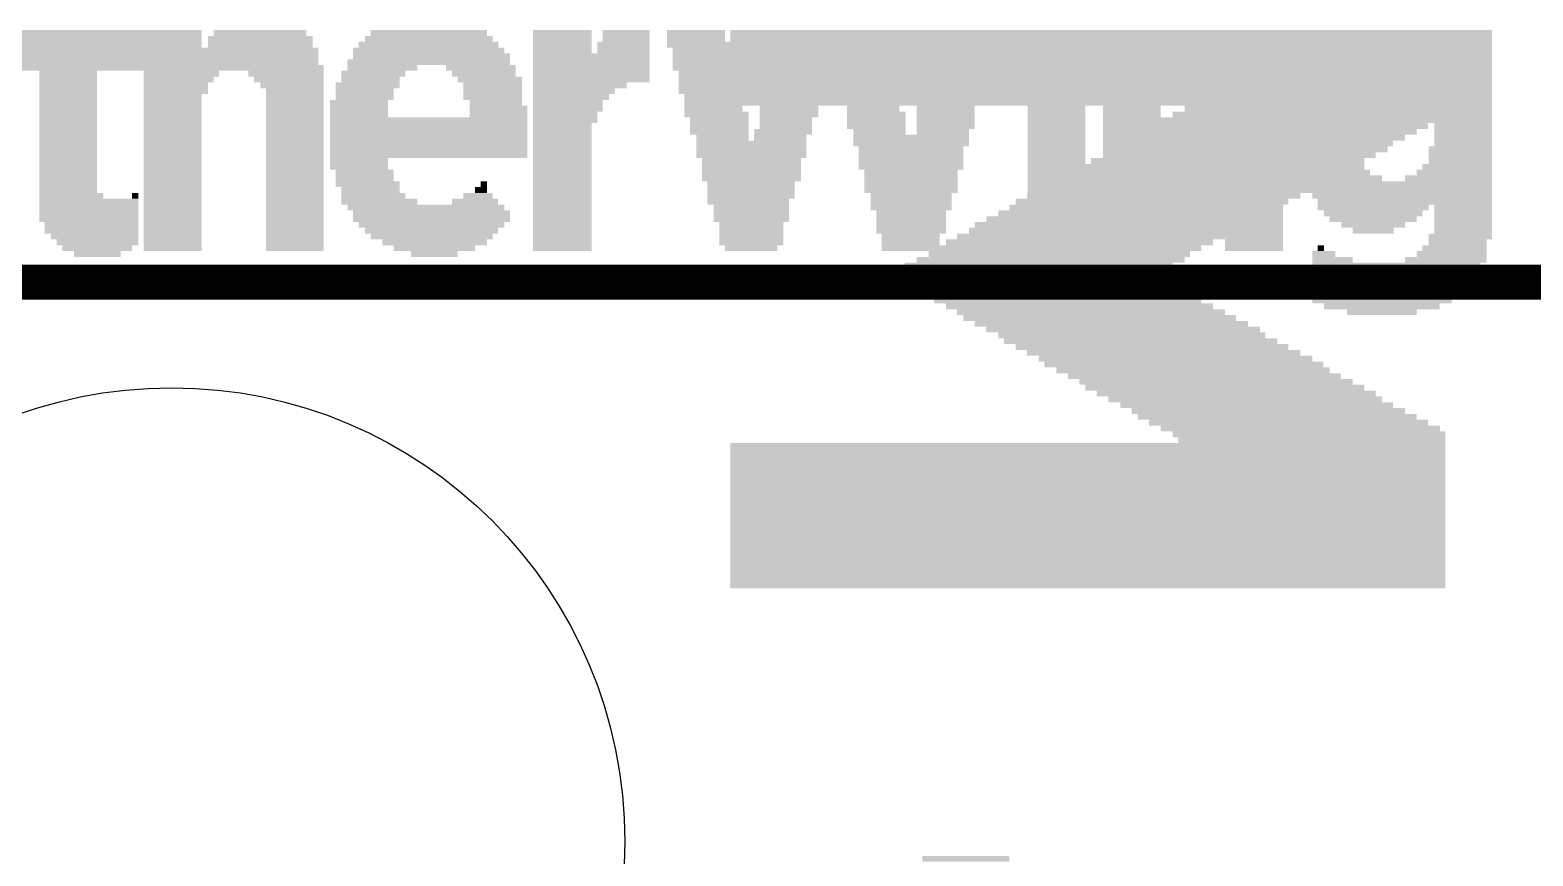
# Model space of a CAD drawing. Extents: x -0.1 to 50.9, y -0.1 to 23.
# Drawn here: x 9.55 to 15.02, y 17.09 to 20.1 of the extents above; entities that cross this region are included whole.
import ezdxf

# ---------------------------------------------------------------- set-up
doc = ezdxf.new("R2010")
doc.units = 0
for name, color, linetype in [('20', 53, 'CONTINUOUS'), ('200', 40, 'CONTINUOUS'), ('201', 6, 'CONTINUOUS'), ('21', 40, 'CONTINUOUS')]:
    doc.layers.add(name, color=color, linetype=linetype)

# ---------------------------------------------------------------- blocks, each defined once
blk = doc.blocks.new('RECT')
blk.add_solid([(-0.5, -0.5), (0.5, -0.5), (-0.5, 0.5), (0.5, 0.5)])

msp = doc.modelspace()

# ---------------------------------------------------------------- linework, layer by layer
at = {"layer": '20'}
msp.add_circle((10.06, 17.145), 1.651, dxfattribs=at)
at = {"layer": '21', "const_width": 0.127}
msp.add_lwpolyline([(0.16, 19.18), (16.66, 19.18)], dxfattribs=at)

# ---------------------------------------------------------------- block references
at = {"layer": '200'}
for p, xscale, yscale in [((9.8323, 20.0872), 0.6756, 0.0211), ((10.3823, 20.0872), 0.3378, 0.0211), ((10.9969, 20.0872), 0.4242, 0.0211), ((11.4833, 20.0872), 0.2134, 0.0211), ((11.7157, 20.0872), 0.1702, 0.0211), ((11.9698, 20.0872), 0.2108, 0.0211), ((12.4676, 20.0872), 0.3581, 0.0211), ((12.9642, 20.0872), 0.2134, 0.0211), ((13.2829, 20.0872), 0.2108, 0.0211), ((13.5572, 20.0872), 0.2108, 0.0211), ((13.8748, 20.0872), 0.3378, 0.0211), ((14.4361, 20.0872), 0.3581, 0.0211), ((14.7637, 20.0872), 0.2108, 0.0211), ((9.8323, 20.066), 0.6756, 0.0213), ((9.8323, 20.0448), 0.6756, 0.0211), ((10.0444, 20.0237), 1.0998, 0.0211), ((10.3835, 20.066), 0.381, 0.0213), ((10.3835, 20.0448), 0.381, 0.0211), ((10.9969, 20.0237), 0.5512, 0.0211), ((10.9957, 20.0448), 0.508, 0.0211), ((10.9969, 20.066), 0.4648, 0.0213), ((11.4833, 20.066), 0.2134, 0.0213), ((11.4833, 20.0448), 0.2134, 0.0211), ((11.4833, 20.0237), 0.2134, 0.0211), ((11.7056, 20.0448), 0.1905, 0.0211), ((11.7056, 20.0237), 0.1905, 0.0211), ((11.7157, 20.066), 0.1702, 0.0213), ((11.9812, 20.0448), 0.2337, 0.0211), ((11.9698, 20.066), 0.2108, 0.0213), ((11.9913, 20.0237), 0.2134, 0.0211), ((12.4676, 20.0237), 0.4039, 0.0211), ((12.4562, 20.0448), 0.381, 0.0211), ((12.4676, 20.066), 0.3581, 0.0213), ((12.9438, 20.0448), 0.2134, 0.0211), ((12.9438, 20.0237), 0.2134, 0.0211), ((12.954, 20.066), 0.2337, 0.0213), ((13.2829, 20.066), 0.2108, 0.0213), ((13.2829, 20.0448), 0.2108, 0.0211), ((13.2829, 20.0237), 0.2108, 0.0211), ((13.5572, 20.066), 0.2108, 0.0213), ((13.5572, 20.0448), 0.2108, 0.0211), ((13.7693, 20.0237), 0.635, 0.0211), ((13.876, 20.066), 0.381, 0.0213), ((13.876, 20.0448), 0.381, 0.0211), ((14.5415, 20.0237), 0.6553, 0.0211), ((14.4361, 20.066), 0.4039, 0.0213), ((14.4361, 20.0448), 0.4039, 0.0211), ((14.7637, 20.066), 0.2108, 0.0213), ((14.7637, 20.0448), 0.2108, 0.0211), ((10.0444, 20.0025), 1.0998, 0.0213), ((10.0444, 19.9813), 1.0998, 0.0211), ((10.9969, 19.9813), 0.5918, 0.0211), ((11.0071, 20.0025), 0.5715, 0.0213), ((11.5888, 20.0025), 0.4242, 0.0213), ((11.5888, 19.9813), 0.4242, 0.0211), ((11.9913, 20.0025), 0.2134, 0.0213), ((11.9913, 19.9813), 0.2134, 0.0211), ((12.4676, 20.0025), 0.4039, 0.0213), ((12.4676, 19.9813), 0.4039, 0.0211), ((12.9223, 19.9813), 0.2108, 0.0211), ((12.9438, 20.0025), 0.2134, 0.0213), ((13.2829, 20.0025), 0.2108, 0.0213), ((13.2829, 19.9813), 0.2108, 0.0211), ((13.7693, 20.0025), 0.635, 0.0213), ((13.7693, 19.9813), 0.635, 0.0211), ((14.5313, 20.0025), 0.6756, 0.0213), ((14.5313, 19.9813), 0.6756, 0.0211), ((10.0546, 19.9602), 1.1201, 0.0211), ((9.6837, 19.939), 0.2108, 0.0213), ((9.6837, 19.9178), 0.2108, 0.0211), ((10.0863, 19.9178), 0.254, 0.0211), ((10.0965, 19.939), 0.2743, 0.0213), ((10.4775, 19.939), 0.2743, 0.0213), ((10.4877, 19.9178), 0.254, 0.0211), ((10.7848, 19.9178), 0.2134, 0.0211), ((10.795, 19.939), 0.2337, 0.0213), ((10.828, 19.9602), 0.254, 0.0211), ((11.1862, 19.9602), 0.254, 0.0211), ((11.1976, 19.939), 0.2311, 0.0213), ((11.2192, 19.9178), 0.2337, 0.0211), ((11.5888, 19.9602), 0.4242, 0.0211), ((11.5888, 19.939), 0.4242, 0.0213), ((11.5888, 19.9178), 0.4242, 0.0211), ((12.0015, 19.9602), 0.2337, 0.0211), ((12.0129, 19.939), 0.2108, 0.0213), ((12.0129, 19.9178), 0.2108, 0.0211), ((12.3508, 19.9602), 0.2108, 0.0211), ((12.3406, 19.939), 0.1905, 0.0213), ((12.3406, 19.9178), 0.1905, 0.0211), ((12.5844, 19.9602), 0.2108, 0.0211), ((12.5844, 19.939), 0.2108, 0.0213), ((12.5844, 19.9178), 0.2108, 0.0211), ((12.9223, 19.9602), 0.2108, 0.0211), ((12.9223, 19.939), 0.2108, 0.0213), ((12.9223, 19.9178), 0.2108, 0.0211), ((13.2829, 19.9602), 0.2108, 0.0211), ((13.2829, 19.939), 0.2108, 0.0213), ((13.2829, 19.9178), 0.2108, 0.0211), ((13.5788, 19.9178), 0.254, 0.0211), ((13.7795, 19.9602), 0.6553, 0.0211), ((13.589, 19.939), 0.2743, 0.0213), ((13.97, 19.939), 0.2743, 0.0213), ((13.9802, 19.9178), 0.254, 0.0211), ((14.5199, 19.9602), 0.6985, 0.0211), ((14.3091, 19.939), 0.2769, 0.0213), ((14.2977, 19.9178), 0.254, 0.0211), ((14.7104, 19.939), 0.3175, 0.0213), ((14.732, 19.9178), 0.2743, 0.0211), ((9.6837, 19.8967), 0.2108, 0.0211), ((9.6837, 19.8755), 0.2108, 0.0213), ((10.0762, 19.8967), 0.2337, 0.0211), ((10.0762, 19.8755), 0.2337, 0.0213), ((10.4991, 19.8967), 0.2311, 0.0211), ((10.5092, 19.8755), 0.2108, 0.0213), ((10.7747, 19.8967), 0.2337, 0.0211), ((10.7633, 19.8755), 0.2108, 0.0213), ((11.2293, 19.8967), 0.2134, 0.0211), ((11.2293, 19.8755), 0.2134, 0.0213), ((11.5468, 19.8967), 0.3404, 0.0211), ((11.5252, 19.8755), 0.2972, 0.0213), ((12.0129, 19.8967), 0.2108, 0.0211), ((12.0231, 19.8755), 0.2311, 0.0213), ((12.3304, 19.8967), 0.2108, 0.0211), ((12.3304, 19.8755), 0.2108, 0.0213), ((12.5946, 19.8967), 0.1905, 0.0211), ((12.6048, 19.8755), 0.2108, 0.0213), ((12.9019, 19.8967), 0.2108, 0.0211), ((12.9019, 19.8755), 0.2108, 0.0213), ((13.2829, 19.8967), 0.2108, 0.0211), ((13.2829, 19.8755), 0.2108, 0.0213), ((13.5687, 19.8967), 0.2337, 0.0211), ((13.5687, 19.8755), 0.2337, 0.0213), ((13.9916, 19.8967), 0.2311, 0.0211), ((14.0018, 19.8755), 0.2108, 0.0213), ((14.2672, 19.8755), 0.2337, 0.0213), ((14.2875, 19.8967), 0.2337, 0.0211), ((14.7422, 19.8967), 0.254, 0.0211), ((14.7536, 19.8755), 0.2311, 0.0213), ((9.6837, 19.8543), 0.2108, 0.0211), ((9.6837, 19.8332), 0.2108, 0.0211), ((9.6837, 19.812), 0.2108, 0.0213), ((10.0648, 19.8543), 0.2108, 0.0211), ((10.0648, 19.8332), 0.2108, 0.0211), ((10.0648, 19.812), 0.2108, 0.0213), ((10.5092, 19.8543), 0.2108, 0.0211), ((10.5092, 19.8332), 0.2108, 0.0211), ((10.5092, 19.812), 0.2108, 0.0213), ((10.7429, 19.8332), 0.2108, 0.0211), ((10.7429, 19.812), 0.2108, 0.0213), ((10.7633, 19.8543), 0.2108, 0.0211), ((11.2293, 19.8543), 0.2134, 0.0211), ((11.2509, 19.812), 0.2108, 0.0213), ((11.2408, 19.8332), 0.1905, 0.0211), ((11.5151, 19.8543), 0.2769, 0.0211), ((11.5037, 19.8332), 0.254, 0.0211), ((11.5037, 19.812), 0.254, 0.0213), ((12.0333, 19.8543), 0.2108, 0.0211), ((12.0333, 19.8332), 0.2108, 0.0211), ((12.0333, 19.812), 0.2108, 0.0213), ((12.3088, 19.812), 0.2134, 0.0213), ((12.3203, 19.8543), 0.1905, 0.0211), ((12.3203, 19.8332), 0.1905, 0.0211), ((12.6048, 19.8543), 0.2108, 0.0211), ((12.6048, 19.8332), 0.2108, 0.0211), ((12.6149, 19.812), 0.1905, 0.0213), ((12.8791, 19.812), 0.2108, 0.0213), ((12.9019, 19.8543), 0.2108, 0.0211), ((12.9019, 19.8332), 0.2108, 0.0211), ((13.2829, 19.8543), 0.2108, 0.0211), ((13.2829, 19.8332), 0.2108, 0.0211), ((13.2829, 19.812), 0.2108, 0.0213), ((13.5572, 19.8543), 0.2108, 0.0211), ((13.5572, 19.8332), 0.2108, 0.0211), ((13.5572, 19.812), 0.2108, 0.0213), ((14.0018, 19.8543), 0.2108, 0.0211), ((14.0018, 19.8332), 0.2108, 0.0211), ((14.0018, 19.812), 0.2108, 0.0213), ((14.2672, 19.8543), 0.2337, 0.0211), ((14.2672, 19.8332), 0.2337, 0.0211), ((14.2558, 19.812), 0.2108, 0.0213), ((14.7536, 19.8543), 0.2311, 0.0211), ((14.7536, 19.8332), 0.2311, 0.0211), ((14.7637, 19.812), 0.2108, 0.0213), ((9.6837, 19.7908), 0.2108, 0.0211), ((9.6837, 19.7697), 0.2108, 0.0211), ((9.6837, 19.7485), 0.2108, 0.0213), ((10.0648, 19.7908), 0.2108, 0.0211), ((10.0648, 19.7697), 0.2108, 0.0211), ((10.0648, 19.7485), 0.2108, 0.0213), ((10.5092, 19.7908), 0.2108, 0.0211), ((10.5092, 19.7697), 0.2108, 0.0211), ((10.5092, 19.7485), 0.2108, 0.0213), ((10.7429, 19.7908), 0.2108, 0.0211), ((10.9969, 19.7697), 0.7188, 0.0211), ((10.9969, 19.7485), 0.7188, 0.0213), ((11.2509, 19.7908), 0.2108, 0.0211), ((11.4935, 19.7908), 0.2337, 0.0211), ((11.4935, 19.7697), 0.2337, 0.0211), ((11.4833, 19.7485), 0.2134, 0.0213), ((12.0447, 19.7908), 0.2337, 0.0211), ((12.0548, 19.7697), 0.2134, 0.0211), ((12.0548, 19.7485), 0.2134, 0.0213), ((12.3088, 19.7908), 0.2134, 0.0211), ((12.2974, 19.7697), 0.1905, 0.0211), ((12.2974, 19.7485), 0.1905, 0.0213), ((12.6263, 19.7908), 0.2134, 0.0211), ((12.6263, 19.7697), 0.2134, 0.0211), ((12.6263, 19.7485), 0.2134, 0.0213), ((12.8791, 19.7908), 0.2108, 0.0211), ((12.8791, 19.7697), 0.2108, 0.0211), ((12.8791, 19.7485), 0.2108, 0.0213), ((13.2829, 19.7908), 0.2108, 0.0211), ((13.2829, 19.7697), 0.2108, 0.0211), ((13.2829, 19.7485), 0.2108, 0.0213), ((13.5572, 19.7908), 0.2108, 0.0211), ((13.5572, 19.7697), 0.2108, 0.0211), ((13.5572, 19.7485), 0.2108, 0.0213), ((14.0018, 19.7908), 0.2108, 0.0211), ((14.0018, 19.7697), 0.2108, 0.0211), ((14.0018, 19.7485), 0.2108, 0.0213), ((14.2558, 19.7908), 0.2108, 0.0211), ((14.2558, 19.7697), 0.2108, 0.0211), ((14.2558, 19.7485), 0.2108, 0.0213), ((14.7637, 19.7908), 0.2108, 0.0211), ((14.7637, 19.7697), 0.2108, 0.0211), ((14.7637, 19.7485), 0.2108, 0.0213), ((9.6837, 19.7273), 0.2108, 0.0211), ((9.6837, 19.7062), 0.2108, 0.0211), ((10.0648, 19.7273), 0.2108, 0.0211), ((10.0648, 19.7062), 0.2108, 0.0211), ((10.5092, 19.7273), 0.2108, 0.0211), ((10.5092, 19.7062), 0.2108, 0.0211), ((10.9969, 19.7273), 0.7188, 0.0211), ((10.9969, 19.7062), 0.7188, 0.0211), ((11.4833, 19.7273), 0.2134, 0.0211), ((11.4833, 19.7062), 0.2134, 0.0211), ((12.0548, 19.7273), 0.2134, 0.0211), ((12.0663, 19.7062), 0.1905, 0.0211), ((12.2873, 19.7273), 0.2108, 0.0211), ((12.2771, 19.7062), 0.1905, 0.0211), ((12.7533, 19.7062), 0.4216, 0.0211), ((12.6378, 19.7273), 0.1905, 0.0211), ((12.8689, 19.7273), 0.1905, 0.0211), ((13.2829, 19.7273), 0.2108, 0.0211), ((13.2829, 19.7062), 0.2108, 0.0211), ((13.5572, 19.7273), 0.2108, 0.0211), ((13.5572, 19.7062), 0.2108, 0.0211), ((14.0018, 19.7273), 0.2108, 0.0211), ((14.0018, 19.7062), 0.2108, 0.0211), ((14.2558, 19.7273), 0.2108, 0.0211), ((14.2558, 19.7062), 0.2108, 0.0211), ((14.7637, 19.7273), 0.2108, 0.0211), ((14.7637, 19.7062), 0.2108, 0.0211), ((9.6837, 19.685), 0.2108, 0.0213), ((9.6837, 19.6638), 0.2108, 0.0211), ((9.6837, 19.6427), 0.2108, 0.0211), ((10.0648, 19.685), 0.2108, 0.0213), ((10.0648, 19.6638), 0.2108, 0.0211), ((10.0648, 19.6427), 0.2108, 0.0211), ((10.5092, 19.685), 0.2108, 0.0213), ((10.5092, 19.6638), 0.2108, 0.0211), ((10.5092, 19.6427), 0.2108, 0.0211), ((10.9969, 19.685), 0.7188, 0.0213), ((10.9969, 19.6638), 0.7188, 0.0211), ((10.9969, 19.6427), 0.7188, 0.0211), ((11.4833, 19.685), 0.2134, 0.0213), ((11.4833, 19.6638), 0.2134, 0.0211), ((11.4833, 19.6427), 0.2134, 0.0211), ((12.1717, 19.685), 0.4013, 0.0213), ((12.1717, 19.6638), 0.4013, 0.0211), ((12.1717, 19.6427), 0.4013, 0.0211), ((12.7533, 19.685), 0.4216, 0.0213), ((12.7533, 19.6638), 0.381, 0.0211), ((12.7533, 19.6427), 0.381, 0.0211), ((13.2829, 19.685), 0.2108, 0.0213), ((13.2829, 19.6638), 0.2108, 0.0211), ((13.2829, 19.6427), 0.2108, 0.0211), ((13.5572, 19.685), 0.2108, 0.0213), ((13.5572, 19.6638), 0.2108, 0.0211), ((13.5572, 19.6427), 0.2108, 0.0211), ((14.0018, 19.685), 0.2108, 0.0213), ((14.0018, 19.6638), 0.2108, 0.0211), ((14.0018, 19.6427), 0.2108, 0.0211), ((14.2558, 19.685), 0.2108, 0.0213), ((14.2672, 19.6638), 0.2337, 0.0211), ((14.2672, 19.6427), 0.2337, 0.0211), ((14.7536, 19.6638), 0.2311, 0.0211), ((14.7536, 19.6427), 0.2311, 0.0211), ((14.7637, 19.685), 0.2108, 0.0213), ((9.6837, 19.6215), 0.2108, 0.0213), ((9.6837, 19.6003), 0.2108, 0.0211), ((10.0648, 19.6215), 0.2108, 0.0213), ((10.0648, 19.6003), 0.2108, 0.0211), ((10.5092, 19.6215), 0.2108, 0.0213), ((10.5092, 19.6003), 0.2108, 0.0211), ((10.7429, 19.6215), 0.2108, 0.0213), ((10.7429, 19.6003), 0.2108, 0.0211), ((11.4833, 19.6215), 0.2134, 0.0213), ((11.4833, 19.6003), 0.2134, 0.0211), ((12.1717, 19.6215), 0.3607, 0.0213), ((12.1717, 19.6003), 0.3607, 0.0211), ((12.7533, 19.6215), 0.381, 0.0213), ((12.7533, 19.6003), 0.381, 0.0211), ((13.2829, 19.6215), 0.2108, 0.0213), ((13.2829, 19.6003), 0.2108, 0.0211), ((13.5572, 19.6215), 0.2108, 0.0213), ((13.5572, 19.6003), 0.2108, 0.0211), ((14.0018, 19.6215), 0.2108, 0.0213), ((14.0018, 19.6003), 0.2108, 0.0211), ((14.2773, 19.6215), 0.2134, 0.0213), ((14.2875, 19.6003), 0.2337, 0.0211), ((14.7422, 19.6003), 0.254, 0.0211), ((14.7536, 19.6215), 0.2311, 0.0213), ((9.6837, 19.5792), 0.2108, 0.0211), ((9.6837, 19.558), 0.2108, 0.0213), ((9.6837, 19.5368), 0.2108, 0.0211), ((10.0648, 19.5792), 0.2108, 0.0211), ((10.0648, 19.558), 0.2108, 0.0213), ((10.0648, 19.5368), 0.2108, 0.0211), ((10.5092, 19.5792), 0.2108, 0.0211), ((10.5092, 19.558), 0.2108, 0.0213), ((10.5092, 19.5368), 0.2108, 0.0211), ((10.7747, 19.5368), 0.2337, 0.0211), ((10.7633, 19.5792), 0.2108, 0.0211), ((10.7633, 19.558), 0.2108, 0.0213), ((11.1976, 19.5368), 0.0229, 0.0211), ((11.4833, 19.5792), 0.2134, 0.0211), ((11.4833, 19.558), 0.2134, 0.0213), ((11.4833, 19.5368), 0.2134, 0.0211), ((12.1717, 19.5792), 0.3607, 0.0211), ((12.1717, 19.558), 0.3607, 0.0213), ((12.1704, 19.5368), 0.3175, 0.0211), ((12.7533, 19.5792), 0.3404, 0.0211), ((12.7533, 19.558), 0.3404, 0.0213), ((12.7533, 19.5368), 0.3404, 0.0211), ((13.2829, 19.5792), 0.2108, 0.0211), ((13.2829, 19.558), 0.2108, 0.0213), ((13.2829, 19.5368), 0.2108, 0.0211), ((13.5572, 19.5792), 0.2108, 0.0211), ((13.5572, 19.558), 0.2108, 0.0213), ((13.5572, 19.5368), 0.2108, 0.0211), ((14.0018, 19.5792), 0.2108, 0.0211), ((14.0018, 19.558), 0.2108, 0.0213), ((14.0018, 19.5368), 0.2108, 0.0211), ((14.2977, 19.5792), 0.254, 0.0211), ((14.5313, 19.5368), 0.6756, 0.0211), ((14.3307, 19.558), 0.2743, 0.0213), ((14.7104, 19.558), 0.3175, 0.0213), ((14.732, 19.5792), 0.2743, 0.0211), ((9.6837, 19.5157), 0.2108, 0.0211), ((9.7587, 19.4733), 0.3607, 0.0211), ((9.6952, 19.4945), 0.2337, 0.0213), ((9.9276, 19.4945), 0.0229, 0.0213), ((10.0648, 19.5157), 0.2108, 0.0211), ((10.0648, 19.4945), 0.2108, 0.0213), ((10.0648, 19.4733), 0.2108, 0.0211), ((10.5092, 19.5157), 0.2108, 0.0211), ((10.5092, 19.4945), 0.2108, 0.0213), ((10.5092, 19.4733), 0.2108, 0.0211), ((10.7848, 19.5157), 0.2134, 0.0211), ((10.8166, 19.4733), 0.2769, 0.0211), ((10.795, 19.4945), 0.2337, 0.0213), ((11.1658, 19.4733), 0.1676, 0.0211), ((11.176, 19.4945), 0.1067, 0.0213), ((11.1874, 19.5157), 0.0432, 0.0211), ((11.4833, 19.5157), 0.2134, 0.0211), ((11.4833, 19.4945), 0.2134, 0.0213), ((11.4833, 19.4733), 0.2134, 0.0211), ((12.1704, 19.5157), 0.3175, 0.0211), ((12.1704, 19.4945), 0.3175, 0.0213), ((12.1603, 19.4733), 0.2972, 0.0211), ((12.7533, 19.5157), 0.3404, 0.0211), ((12.7533, 19.4945), 0.2946, 0.0213), ((12.7533, 19.4733), 0.2946, 0.0211), ((13.2829, 19.5157), 0.2108, 0.0211), ((13.2829, 19.4945), 0.2108, 0.0213), ((13.2829, 19.4733), 0.2108, 0.0211), ((13.5572, 19.5157), 0.2108, 0.0211), ((13.5572, 19.4945), 0.2108, 0.0213), ((13.5572, 19.4733), 0.2108, 0.0211), ((14.0018, 19.5157), 0.2108, 0.0211), ((14.0018, 19.4945), 0.2108, 0.0213), ((14.0018, 19.4733), 0.2108, 0.0211), ((14.5313, 19.5157), 0.6756, 0.0211), ((14.5415, 19.4945), 0.6553, 0.0213), ((14.5517, 19.4733), 0.635, 0.0211), ((9.7587, 19.4522), 0.3607, 0.0211), ((9.7587, 19.431), 0.3607, 0.0213), ((10.0648, 19.4522), 0.2108, 0.0211), ((10.0648, 19.431), 0.2108, 0.0213), ((10.5092, 19.4522), 0.2108, 0.0211), ((10.5092, 19.431), 0.2108, 0.0213), ((10.9868, 19.4522), 0.5715, 0.0211), ((11.0071, 19.431), 0.5715, 0.0213), ((11.4833, 19.4522), 0.2134, 0.0211), ((11.4833, 19.431), 0.2134, 0.0213), ((12.1717, 19.4522), 0.2743, 0.0211), ((12.1717, 19.431), 0.2743, 0.0213), ((12.7533, 19.4522), 0.2946, 0.0211), ((12.7533, 19.431), 0.254, 0.0213), ((13.2829, 19.4522), 0.2108, 0.0211), ((13.2829, 19.431), 0.2108, 0.0213), ((13.5572, 19.4522), 0.2108, 0.0211), ((13.5572, 19.431), 0.2108, 0.0213), ((14.0018, 19.4522), 0.2108, 0.0211), ((14.0018, 19.431), 0.2108, 0.0213), ((14.4361, 19.4522), 0.4039, 0.0211), ((14.4361, 19.431), 0.3581, 0.0213), ((14.7637, 19.4522), 0.2108, 0.0211), ((14.7637, 19.431), 0.2108, 0.0213), ((9.7587, 19.4098), 0.3607, 0.0211), ((9.7688, 19.3887), 0.3404, 0.0211), ((9.7688, 19.3675), 0.3404, 0.0213), ((10.0648, 19.4098), 0.2108, 0.0211), ((10.0648, 19.3887), 0.2108, 0.0211), ((10.0648, 19.3675), 0.2108, 0.0213), ((10.5092, 19.4098), 0.2108, 0.0211), ((10.5092, 19.3887), 0.2108, 0.0211), ((10.5092, 19.3675), 0.2108, 0.0213), ((11.0071, 19.4098), 0.5715, 0.0211), ((11.0071, 19.3887), 0.5309, 0.0211), ((11.0071, 19.3675), 0.4851, 0.0213), ((11.4833, 19.4098), 0.2134, 0.0211), ((11.4833, 19.3887), 0.2134, 0.0211), ((11.4833, 19.3675), 0.2134, 0.0213), ((12.1717, 19.4098), 0.2743, 0.0211), ((12.1717, 19.3887), 0.2337, 0.0211), ((12.1717, 19.3675), 0.2337, 0.0213), ((12.7533, 19.4098), 0.254, 0.0211), ((12.7533, 19.3887), 0.254, 0.0211), ((12.7533, 19.3675), 0.254, 0.0213), ((13.2829, 19.4098), 0.2108, 0.0211), ((13.2829, 19.3887), 0.2108, 0.0211), ((13.2829, 19.3675), 0.2108, 0.0213), ((13.5572, 19.4098), 0.2108, 0.0211), ((13.5572, 19.3887), 0.2108, 0.0211), ((13.5572, 19.3675), 0.2108, 0.0213), ((14.0018, 19.4098), 0.2108, 0.0211), ((14.0018, 19.3887), 0.2108, 0.0211), ((14.0018, 19.3675), 0.2108, 0.0213), ((14.4361, 19.4098), 0.3175, 0.0211), ((14.4361, 19.3887), 0.2311, 0.0211), ((14.4361, 19.3675), 0.1499, 0.0213), ((14.7637, 19.4098), 0.2108, 0.0211), ((14.7637, 19.3887), 0.2108, 0.0211), ((14.7637, 19.3675), 0.2108, 0.0213), ((9.7803, 19.3463), 0.3175, 0.0211), ((9.7904, 19.3252), 0.2972, 0.0211), ((10.0648, 19.3463), 0.2108, 0.0211), ((10.0648, 19.3252), 0.2108, 0.0211), ((10.5092, 19.3463), 0.2108, 0.0211), ((10.5092, 19.3252), 0.2108, 0.0211), ((11.0071, 19.3463), 0.4445, 0.0211), ((11.0185, 19.3252), 0.381, 0.0211), ((11.4833, 19.3463), 0.2134, 0.0211), ((11.4833, 19.3252), 0.2134, 0.0211), ((12.1717, 19.3463), 0.2337, 0.0211), ((12.1717, 19.3252), 0.2337, 0.0211), ((12.7521, 19.3463), 0.2108, 0.0211), ((12.7521, 19.3252), 0.2108, 0.0211), ((13.2829, 19.3463), 0.2108, 0.0211), ((13.2829, 19.3252), 0.2108, 0.0211), ((13.5572, 19.3463), 0.2108, 0.0211), ((13.5572, 19.3252), 0.2108, 0.0211), ((14.0018, 19.3463), 0.2108, 0.0211), ((14.0018, 19.3252), 0.2108, 0.0211), ((14.7536, 19.3463), 0.2311, 0.0211), ((14.7434, 19.3252), 0.2108, 0.0211), ((9.7892, 19.304), 0.254, 0.0213), ((9.7904, 19.2828), 0.1702, 0.0211), ((10.0648, 19.304), 0.2108, 0.0213), ((10.5092, 19.304), 0.2108, 0.0213), ((11.0173, 19.304), 0.2972, 0.0213), ((11.0173, 19.2828), 0.1702, 0.0211), ((11.4833, 19.304), 0.2134, 0.0213), ((12.1704, 19.304), 0.1905, 0.0213), ((12.7521, 19.304), 0.2108, 0.0213), ((13.2829, 19.304), 0.2108, 0.0213), ((13.5572, 19.304), 0.2108, 0.0213), ((14.0018, 19.304), 0.2108, 0.0213), ((14.2875, 19.2617), 0.1473, 0.0211), ((14.2558, 19.2828), 0.0838, 0.0211), ((14.2456, 19.304), 0.0229, 0.0213), ((14.7003, 19.2617), 0.2972, 0.0211), ((14.7218, 19.2828), 0.254, 0.0211), ((14.732, 19.304), 0.2337, 0.0213), ((14.5098, 19.2193), 0.6325, 0.0211), ((14.5199, 19.2405), 0.6121, 0.0213), ((14.4678, 19.1558), 0.5944, 0.0211), ((14.478, 19.177), 0.6147, 0.0213), ((14.4996, 19.1982), 0.6121, 0.0211), ((14.4564, 19.1347), 0.5715, 0.0211), ((14.4678, 19.1135), 0.508, 0.0213), ((14.4678, 19.0923), 0.4216, 0.0211), ((14.4678, 19.0712), 0.254, 0.0211)]:
    msp.add_blockref('RECT', p, dxfattribs=dict(at, xscale=xscale, yscale=yscale))
at = {"layer": '201', "rotation": 180}
for p, xscale, yscale in [((13.3972, 20.0872), 2.6035, 0.0211), ((13.3972, 20.066), 2.6035, 0.0213), ((13.3972, 20.0448), 2.6035, 0.0211), ((13.3972, 20.0237), 2.6035, 0.0211), ((13.3972, 20.0025), 2.6035, 0.0213), ((13.3972, 19.9813), 2.6035, 0.0211), ((13.3972, 19.9602), 2.6035, 0.0211), ((13.3972, 19.939), 2.6035, 0.0213), ((13.3972, 19.9178), 2.6035, 0.0211), ((13.3972, 19.8967), 2.6035, 0.0211), ((13.3972, 19.8755), 2.6035, 0.0213), ((13.3972, 19.8543), 2.6035, 0.0211), ((13.3972, 19.8332), 2.6035, 0.0211), ((14.224, 19.812), 0.95, 0.0213), ((14.1275, 19.7485), 1.016, 0.0213), ((14.1707, 19.7697), 1.016, 0.0211), ((14.2024, 19.7908), 0.9931, 0.0211), ((14.0538, 19.7062), 0.9957, 0.0211), ((14.097, 19.7273), 0.9957, 0.0211), ((13.9484, 19.6427), 0.9931, 0.0211), ((13.9802, 19.6638), 1.016, 0.0211), ((14.0119, 19.685), 0.9931, 0.0213), ((13.8633, 19.6003), 0.9957, 0.0211), ((13.9065, 19.6215), 0.9957, 0.0213), ((13.7579, 19.5368), 0.9931, 0.0211), ((13.7897, 19.558), 0.9754, 0.0213), ((13.8214, 19.5792), 0.9931, 0.0211), ((13.6309, 19.4733), 0.9931, 0.0211), ((13.6728, 19.4945), 0.9957, 0.0213), ((13.716, 19.5157), 0.9957, 0.0211), ((13.5572, 19.431), 0.9728, 0.0213), ((13.5992, 19.4522), 0.9754, 0.0211), ((13.4506, 19.3675), 0.9728, 0.0213), ((13.4823, 19.3887), 0.9957, 0.0211), ((13.5153, 19.4098), 0.9754, 0.0211), ((13.3668, 19.3252), 0.9728, 0.0211), ((13.4087, 19.3463), 0.9754, 0.0211), ((13.2613, 19.2617), 0.9754, 0.0211), ((13.2931, 19.2828), 0.9525, 0.0211), ((13.3236, 19.304), 0.9728, 0.0213), ((13.1763, 19.2193), 0.9728, 0.0211), ((13.2182, 19.2405), 0.9754, 0.0213), ((13.1763, 19.1982), 0.9728, 0.0211), ((13.2182, 19.177), 0.9754, 0.0213), ((13.2613, 19.1558), 0.9754, 0.0211), ((13.2918, 19.1347), 0.9957, 0.0211), ((13.3236, 19.1135), 0.9728, 0.0213), ((13.3668, 19.0923), 0.9728, 0.0211), ((13.4087, 19.0712), 0.9754, 0.0211), ((13.4404, 19.05), 0.9931, 0.0213), ((13.4823, 19.0288), 0.9957, 0.0211), ((13.5255, 19.0077), 0.9957, 0.0211), ((13.5572, 18.9865), 0.9728, 0.0213), ((13.589, 18.9653), 0.9957, 0.0211), ((13.6309, 18.9442), 0.9931, 0.0211), ((13.6728, 18.923), 0.9957, 0.0213), ((13.716, 18.9018), 0.9957, 0.0211), ((13.7465, 18.8807), 1.016, 0.0211), ((13.7795, 18.8595), 0.9957, 0.0213), ((13.8214, 18.8383), 0.9931, 0.0211), ((13.8633, 18.8172), 0.9957, 0.0211), ((13.8963, 18.796), 1.016, 0.0213), ((13.937, 18.7748), 1.016, 0.0211), ((13.97, 18.7537), 0.9957, 0.0211), ((14.0119, 18.7325), 0.9931, 0.0213), ((14.0538, 18.7113), 0.9957, 0.0211), ((14.0868, 18.6902), 1.016, 0.0211), ((14.1275, 18.669), 1.016, 0.0213), ((14.1707, 18.6478), 1.016, 0.0211), ((14.2024, 18.6267), 0.9931, 0.0211), ((14.2126, 18.6055), 0.9728, 0.0213), ((13.3972, 18.5843), 2.6035, 0.0211), ((13.3972, 18.5632), 2.6035, 0.0211), ((13.3972, 18.542), 2.6035, 0.0213), ((13.3972, 18.5208), 2.6035, 0.0211), ((13.3972, 18.4997), 2.6035, 0.0211), ((13.3972, 18.4785), 2.6035, 0.0213), ((13.3972, 18.4573), 2.6035, 0.0211), ((13.3972, 18.4362), 2.6035, 0.0211), ((13.3972, 18.415), 2.6035, 0.0213), ((13.3972, 18.3938), 2.6035, 0.0211), ((13.3972, 18.3727), 2.6035, 0.0211), ((13.3972, 18.3515), 2.6035, 0.0213), ((13.3972, 18.3303), 2.6035, 0.0211), ((13.3972, 18.3092), 2.6035, 0.0211), ((13.3972, 18.288), 2.6035, 0.0213), ((13.3972, 18.2668), 2.6035, 0.0211), ((13.3972, 18.2457), 2.6035, 0.0211), ((13.3972, 18.2245), 2.6035, 0.0213), ((13.3972, 18.2033), 2.6035, 0.0211), ((13.3972, 18.1822), 2.6035, 0.0211), ((13.3972, 18.161), 2.6035, 0.0213), ((13.3972, 18.1398), 2.6035, 0.0211), ((13.3972, 18.1187), 2.6035, 0.0211), ((13.3972, 18.0975), 2.6035, 0.0213), ((13.3972, 18.0763), 2.6035, 0.0211), ((12.9527, 17.0815), 0.3175, 0.0213)]:
    msp.add_blockref('RECT', p, dxfattribs=dict(at, xscale=xscale, yscale=yscale))

doc.saveas('drawing.dxf')
